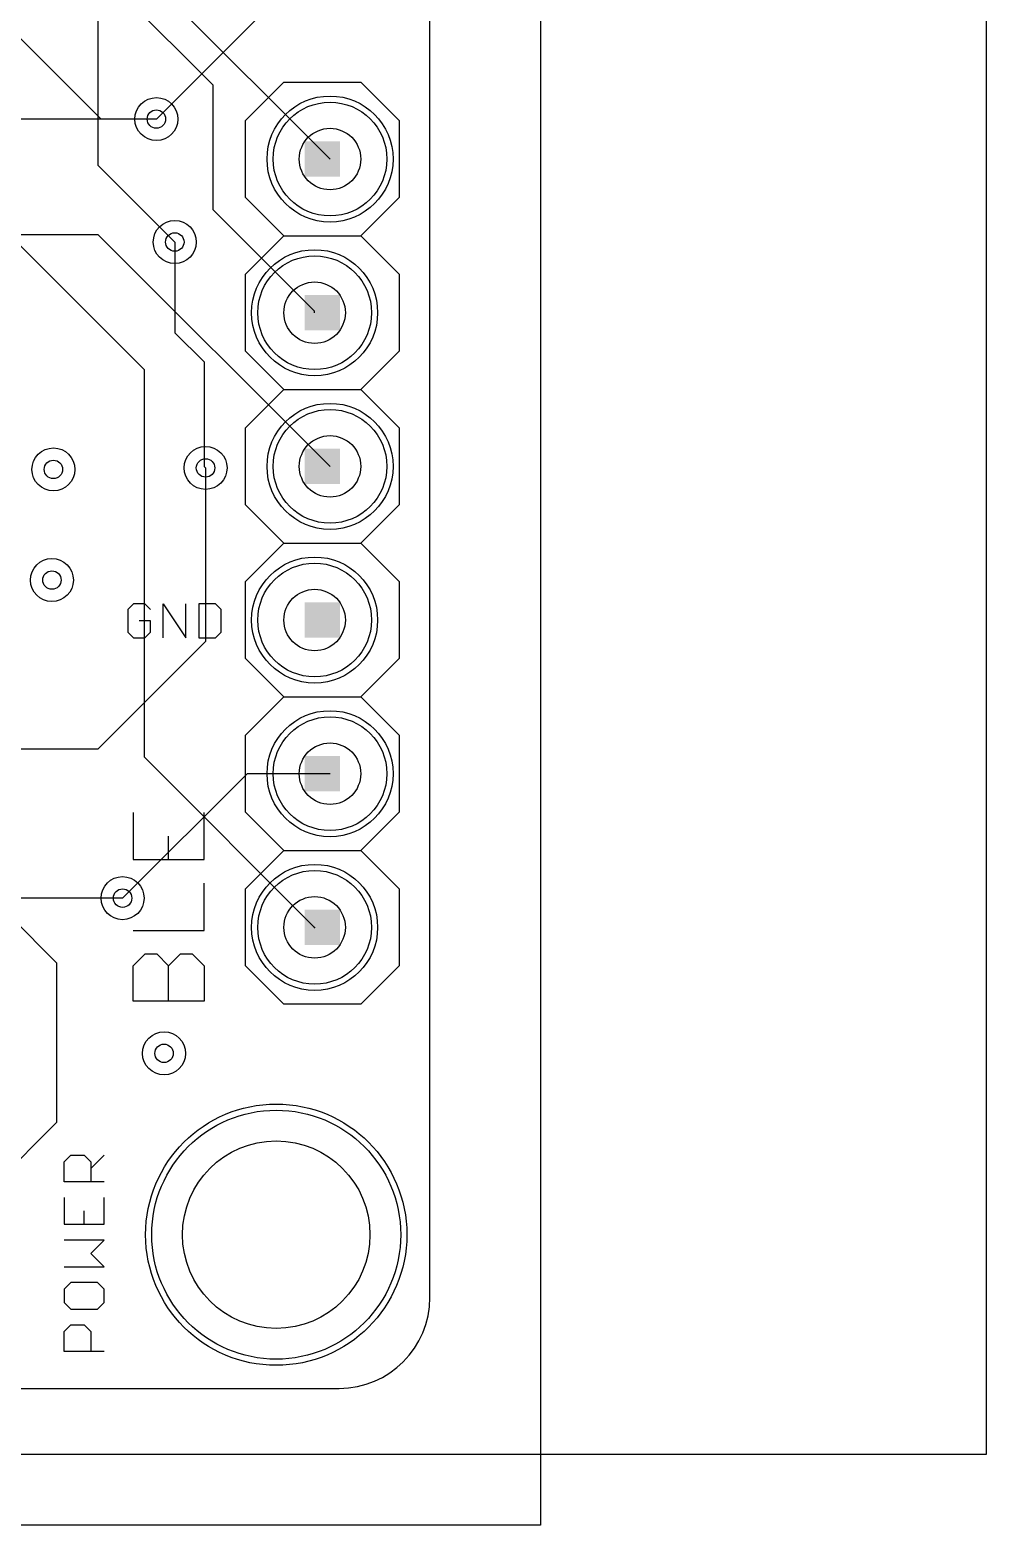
# Model space of a CAD drawing. Extents: x -2.5 to 58.7, y -2.3 to 56.7.
# Drawn here: x 42.92 to 58.72, y -2.26 to 22.45 of the extents above; entities that cross this region are included whole.
import ezdxf

# ---------------------------------------------------------------- set-up
doc = ezdxf.new("R2010")
doc.units = 0
for name, color, linetype in [('1', 22, 'CONTINUOUS'), ('16', 175, 'CONTINUOUS'), ('17', 82, 'CONTINUOUS'), ('18', 82, 'CONTINUOUS'), ('20', 7, 'CONTINUOUS'), ('21', 253, 'CONTINUOUS'), ('23', 7, 'CONTINUOUS'), ('25', 253, 'CONTINUOUS'), ('29', 253, 'CONTINUOUS'), ('30', 253, 'CONTINUOUS'), ('44', 253, 'CONTINUOUS'), ('51', 253, 'CONTINUOUS')]:
    doc.layers.add(name, color=color, linetype=linetype)

# ---------------------------------------------------------------- blocks, each defined once
blk = doc.blocks.new('RECT')
blk.add_solid([(-0.5, -0.5), (0.5, -0.5), (-0.5, 0.5), (0.5, 0.5)])
blk = doc.blocks.new('ROUNDP')
blk.add_circle((0, 0), 0.5)
blk = doc.blocks.new('ROUNDV')
blk.add_circle((0, 0), 0.5)

msp = doc.modelspace()

# ---------------------------------------------------------------- linework, layer by layer
at = {"layer": '1'}
for p, q in [((58.7248, 51.6382), (58.7248, -1.0922)), ((44.0436, 25.7556), (44.0436, 20.2184)), ((47.498, 23.4696), (45.0088, 20.9804)), ((44.0436, 20.2184), (45.3136, 18.9484)), ((36.0172, 19.0754), (44.0436, 19.0754)), ((44.0436, 19.0754), (47.879, 15.24)), ((45.8216, 15.2146), (45.8216, 12.3444)), ((45.8216, 12.3444), (44.0436, 10.5664)), ((44.0436, 10.5664), (39.37, 10.5664)), ((46.5074, 10.16), (44.45, 8.1026)), ((47.879, 10.16), (46.5074, 10.16)), ((42.6076, 7.786), (43.3578, 7.0358)), ((43.3578, 7.0358), (43.3578, 4.3928)), ((43.3578, 4.3928), (41.91, 2.945)), ((58.7248, -1.0922), (-0.889, -1.0922))]:
    msp.add_line(p, q, dxfattribs=at)
at = {"layer": '16'}
for p, q in [((51.3588, 56.7436), (51.3588, -2.2606)), ((47.879, 20.32), (42.6466, 25.5524)), ((45.9486, 21.5392), (42.4942, 24.9936)), ((41.0972, 23.9776), (44.0944, 20.9804)), ((45.9486, 19.4818), (45.9486, 21.5392)), ((44.0944, 20.9804), (35.7886, 20.9804)), ((45.0088, 20.9804), (44.0944, 20.9804)), ((41.5544, 20.0914), (44.8056, 16.8402)), ((47.625, 17.8054), (45.9486, 19.4818)), ((45.3136, 18.9484), (45.3136, 17.4498)), ((47.625, 17.78), (47.625, 17.8054)), ((45.3136, 17.4498), (45.7962, 16.9672)), ((44.8056, 16.8402), (44.8056, 10.4394)), ((45.7962, 16.9672), (45.7962, 15.24)), ((45.7962, 15.24), (45.8216, 15.2146)), ((44.8056, 10.4394), (47.625, 7.62)), ((44.45, 8.1026), (32.5882, 8.1026)), ((51.3588, -2.2606), (-2.4638, -2.2606))]:
    msp.add_line(p, q, dxfattribs=at)
at = {"layer": '20'}
for p, q in [((49.53, 1.5), (49.53, 48.03)), ((1.5, 0), (48.03, 0))]:
    msp.add_line(p, q, dxfattribs=at)
msp.add_arc((48.03, 1.5), 1.5, 270, 0, dxfattribs=at)
at = {"layer": '21'}
for p, q in [((46.482, 20.955), (47.117, 21.59)), ((47.117, 21.59), (48.387, 21.59)), ((48.387, 21.59), (49.022, 20.955)), ((46.482, 19.685), (46.482, 20.955)), ((49.022, 20.955), (49.022, 19.685)), ((47.117, 19.05), (46.482, 19.685)), ((49.022, 19.685), (48.387, 19.05)), ((46.482, 18.415), (47.117, 19.05)), ((47.117, 19.05), (48.387, 19.05)), ((48.387, 19.05), (49.022, 18.415)), ((46.482, 17.145), (46.482, 18.415)), ((49.022, 18.415), (49.022, 17.145)), ((47.117, 16.51), (46.482, 17.145)), ((49.022, 17.145), (48.387, 16.51)), ((46.482, 15.875), (47.117, 16.51)), ((47.117, 16.51), (48.387, 16.51)), ((48.387, 16.51), (49.022, 15.875)), ((46.482, 14.605), (46.482, 15.875)), ((49.022, 15.875), (49.022, 14.605)), ((47.117, 13.97), (46.482, 14.605)), ((49.022, 14.605), (48.387, 13.97)), ((46.482, 13.335), (47.117, 13.97)), ((47.117, 13.97), (48.387, 13.97)), ((48.387, 13.97), (49.022, 13.335)), ((46.482, 12.065), (46.482, 13.335)), ((49.022, 13.335), (49.022, 12.065)), ((47.117, 11.43), (46.482, 12.065)), ((49.022, 12.065), (48.387, 11.43)), ((46.482, 10.795), (47.117, 11.43)), ((47.117, 11.43), (48.387, 11.43)), ((48.387, 11.43), (49.022, 10.795)), ((46.482, 9.525), (46.482, 10.795)), ((49.022, 10.795), (49.022, 9.525)), ((47.117, 8.89), (46.482, 9.525)), ((49.022, 9.525), (48.387, 8.89)), ((46.482, 8.255), (47.117, 8.89)), ((47.117, 8.89), (48.387, 8.89)), ((48.387, 8.89), (49.022, 8.255)), ((46.482, 6.985), (46.482, 8.255)), ((49.022, 8.255), (49.022, 6.985)), ((47.117, 6.35), (46.482, 6.985)), ((49.022, 6.985), (48.387, 6.35)), ((48.387, 6.35), (47.117, 6.35))]:
    msp.add_line(p, q, dxfattribs=at)
at = {"layer": '23'}
msp.add_point((47.625, 7.62), dxfattribs=at)
at = {"layer": '25'}
for p, q in [((44.6321, 12.9672), (44.5389, 12.874)), ((44.5389, 12.874), (44.5389, 12.5011)), ((44.8185, 12.9672), (44.6321, 12.9672)), ((44.9118, 12.874), (44.8185, 12.9672)), ((45.1236, 12.4079), (45.1236, 12.9672)), ((45.1236, 12.9672), (45.4964, 12.4079)), ((45.4964, 12.4079), (45.4964, 12.9672)), ((45.7083, 12.9672), (45.7083, 12.4079)), ((45.9879, 12.9672), (45.7083, 12.9672)), ((46.0811, 12.874), (45.9879, 12.9672)), ((46.0811, 12.5011), (46.0811, 12.874)), ((44.9118, 12.6875), (44.7253, 12.6875)), ((44.9118, 12.5011), (44.9118, 12.6875)), ((44.5389, 12.5011), (44.6321, 12.4079)), ((44.6321, 12.4079), (44.8185, 12.4079)), ((44.8185, 12.4079), (44.9118, 12.5011)), ((45.7083, 12.4079), (45.9879, 12.4079)), ((45.9879, 12.4079), (46.0811, 12.5011)), ((44.6268, 9.5192), (44.6268, 8.7396)), ((45.7962, 8.7396), (45.7962, 9.5192)), ((45.2115, 8.7396), (45.2115, 9.1294)), ((44.6268, 8.7396), (45.7962, 8.7396)), ((45.7962, 7.5702), (45.7962, 8.3498)), ((44.6268, 7.5702), (45.7962, 7.5702)), ((44.6268, 6.9855), (44.8217, 7.1804)), ((44.8217, 7.1804), (45.0166, 7.1804)), ((45.0166, 7.1804), (45.2115, 6.9855)), ((45.2115, 6.9855), (45.4064, 7.1804)), ((45.4064, 7.1804), (45.6013, 7.1804)), ((45.6013, 7.1804), (45.7962, 6.9855)), ((44.6268, 6.4008), (44.6268, 6.9855)), ((45.2115, 6.4008), (45.2115, 6.9855)), ((45.7962, 6.9855), (45.7962, 6.4008)), ((45.7962, 6.4008), (44.6268, 6.4008)), ((43.4842, 3.7436), (43.5944, 3.8538)), ((43.4842, 3.4132), (43.4842, 3.7436)), ((43.5944, 3.8538), (43.8147, 3.8538)), ((43.8147, 3.8538), (43.9249, 3.7436)), ((43.9249, 3.6335), (44.1452, 3.8538)), ((43.9249, 3.7436), (43.9249, 3.4132)), ((44.1452, 3.4132), (43.4842, 3.4132)), ((43.4842, 3.1522), (43.4842, 2.7115)), ((44.1452, 2.7115), (44.1452, 3.1522)), ((43.8147, 2.7115), (43.8147, 2.9318)), ((43.4842, 2.7115), (44.1452, 2.7115)), ((44.1452, 2.4505), (43.4842, 2.4505)), ((43.9249, 2.2302), (44.1452, 2.4505)), ((44.1452, 2.0099), (43.9249, 2.2302)), ((43.4842, 2.0099), (44.1452, 2.0099)), ((43.5944, 1.7489), (43.4842, 1.6387)), ((44.035, 1.7489), (43.5944, 1.7489)), ((44.1452, 1.6387), (44.035, 1.7489)), ((43.4842, 1.6387), (43.4842, 1.4184)), ((44.1452, 1.4184), (44.1452, 1.6387)), ((43.4842, 1.4184), (43.5944, 1.3082)), ((43.5944, 1.3082), (44.035, 1.3082)), ((44.035, 1.3082), (44.1452, 1.4184)), ((43.4842, 0.9371), (43.5944, 1.0472)), ((43.5944, 1.0472), (43.8147, 1.0472)), ((43.8147, 1.0472), (43.9249, 0.9371)), ((43.4842, 0.6066), (43.4842, 0.9371)), ((43.9249, 0.9371), (43.9249, 0.6066)), ((44.1452, 0.6066), (43.4842, 0.6066))]:
    msp.add_line(p, q, dxfattribs=at)
at = {"layer": '44'}
for centre, radius in [((45.0088, 20.9804), 0.1524), ((47.879, 20.32), 0.508), ((45.3136, 18.9484), 0.1524), ((47.625, 17.78), 0.508), ((47.879, 15.24), 0.508), ((43.307, 15.1892), 0.1524), ((45.8216, 15.2146), 0.1524), ((43.2816, 13.3604), 0.1524), ((47.625, 12.7), 0.508), ((47.879, 10.16), 0.508), ((44.45, 8.1026), 0.1524), ((47.625, 7.62), 0.508), ((45.1358, 5.5372), 0.1524), ((46.99, 2.54), 1.55)]:
    msp.add_circle(centre, radius, dxfattribs=at)

# ---------------------------------------------------------------- block references
at = {"layer": '17', "xscale": 1.8796, "yscale": 1.8796, "rotation": 90}
for p in [(47.879, 20.32), (47.879, 20.32), (47.625, 17.78), (47.625, 17.78), (47.879, 15.24), (47.879, 15.24), (47.625, 12.7), (47.625, 12.7), (47.879, 10.16), (47.879, 10.16), (47.625, 7.62), (47.625, 7.62)]:
    msp.add_blockref('ROUNDP', p, dxfattribs=at)
at = {"layer": '18'}
for p, xscale, yscale in [((45.0088, 20.9804), 0.7112, 0.7112), ((45.0088, 20.9804), 0.7112, 0.7112), ((45.3136, 18.9484), 0.7112, 0.7112), ((45.3136, 18.9484), 0.7112, 0.7112), ((43.307, 15.1892), 0.7112, 0.7112), ((43.307, 15.1892), 0.7112, 0.7112), ((45.8216, 15.2146), 0.7112, 0.7112), ((45.8216, 15.2146), 0.7112, 0.7112), ((43.2816, 13.3604), 0.7112, 0.7112), ((43.2816, 13.3604), 0.7112, 0.7112), ((44.45, 8.1026), 0.7112, 0.7112), ((44.45, 8.1026), 0.7112, 0.7112), ((45.1358, 5.5372), 0.7112, 0.7112), ((45.1358, 5.5372), 0.7112, 0.7112), ((46.99, 2.54), 4.116, 4.116), ((46.99, 2.54), 4.116, 4.116)]:
    msp.add_blockref('ROUNDV', p, dxfattribs=dict(at, xscale=xscale, yscale=yscale))
at = {"layer": '29', "xscale": 2.0828, "yscale": 2.0828, "rotation": 90}
for p in [(47.879, 20.32), (47.625, 17.78), (47.879, 15.24), (47.625, 12.7), (47.879, 10.16), (47.625, 7.62)]:
    msp.add_blockref('ROUNDP', p, dxfattribs=at)
at = {"layer": '29', "xscale": 4.3192, "yscale": 4.3192}
msp.add_blockref('ROUNDV', (46.99, 2.54), dxfattribs=at)
at = {"layer": '30', "xscale": 2.0828, "yscale": 2.0828, "rotation": 90}
for p in [(47.879, 20.32), (47.625, 17.78), (47.879, 15.24), (47.625, 12.7), (47.879, 10.16), (47.625, 7.62)]:
    msp.add_blockref('ROUNDP', p, dxfattribs=at)
at = {"layer": '30', "xscale": 4.3192, "yscale": 4.3192}
msp.add_blockref('ROUNDV', (46.99, 2.54), dxfattribs=at)
at = {"layer": '51', "xscale": 0.5842, "yscale": 0.5842, "rotation": 90}
for p in [(47.752, 20.32), (47.752, 17.78), (47.752, 15.24), (47.752, 12.7), (47.752, 10.16), (47.752, 7.62)]:
    msp.add_blockref('RECT', p, dxfattribs=at)

doc.saveas('drawing.dxf')
